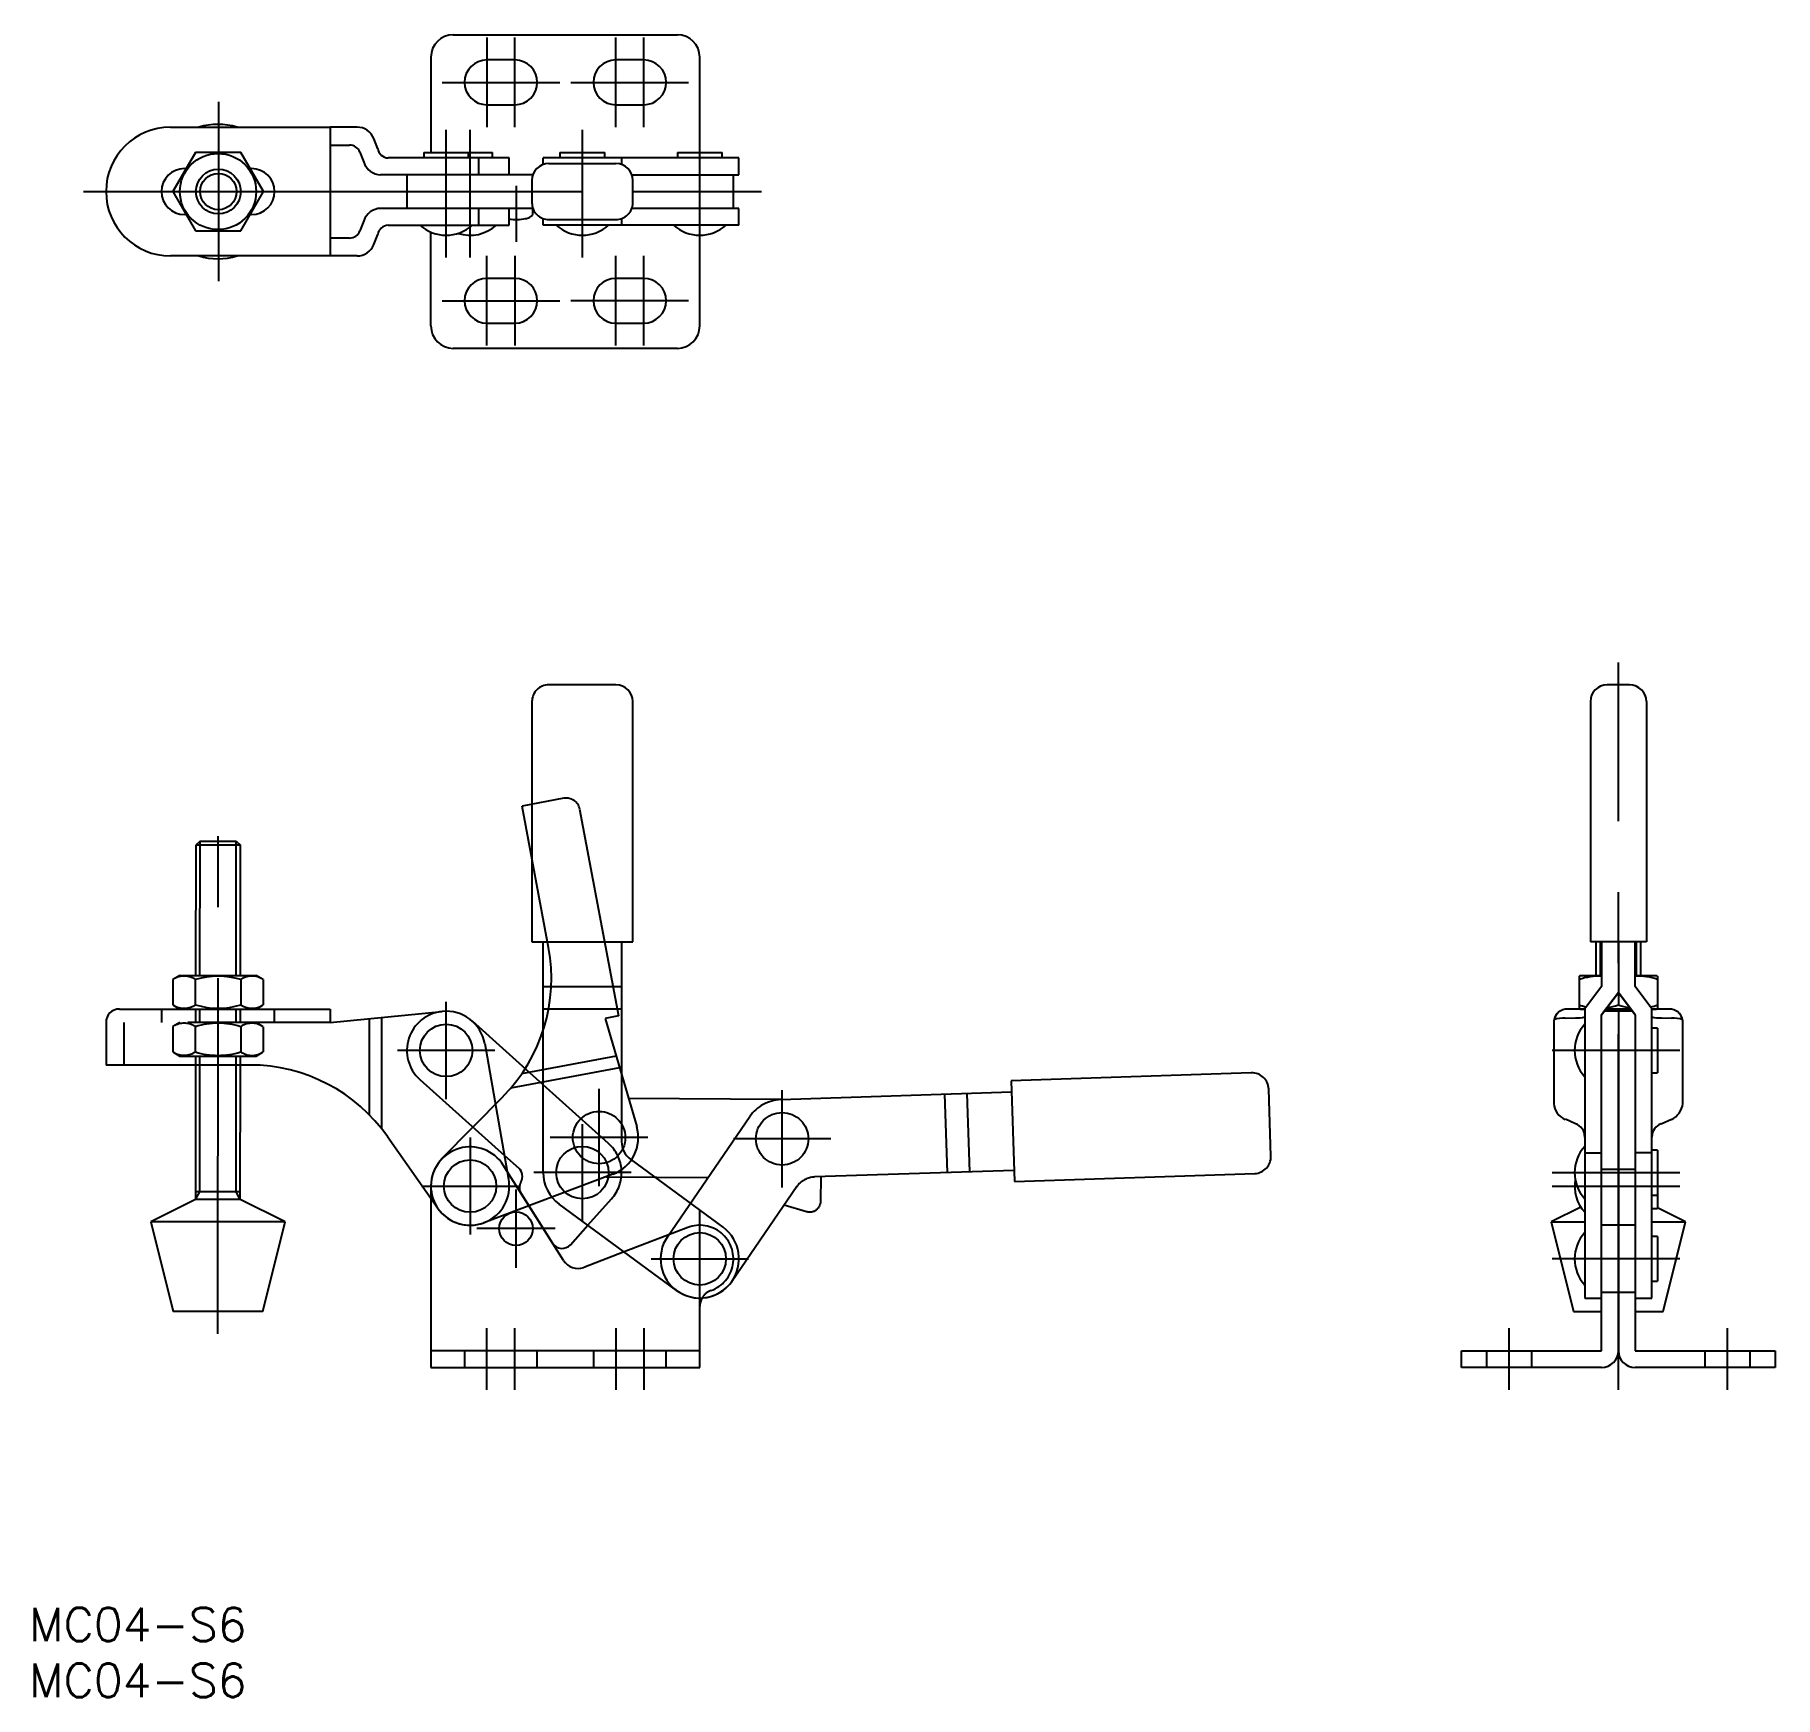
# Model space of a CAD drawing. Extents: x -16 to 139, y -34 to 114.
import ezdxf

# ---------------------------------------------------------------- set-up
doc = ezdxf.new("R2010")
doc.units = 0
for name, pattern in [('CENTER', [50.8, 31.75, -6.35, 6.35, -6.35]), ('DASHED', [19.05, 12.7, -6.35]), ('PHANTOM', [63.5, 31.75, -6.35, 6.35, -6.35, 6.35, -6.35])]:
    doc.linetypes.add(name, pattern=pattern)
doc.layers.get('0').update_dxf_attribs({"linetype": 'CONTINUOUS'})
doc.layers.add('CENTER', color=1, linetype='CENTER')
doc.styles.get("Standard").update_dxf_attribs({"font": 'txt.shx', "height": 3, "bigfont": 'bigfont.shx'})

msp = doc.modelspace()

# ---------------------------------------------------------------- linework, layer by layer
at = {"color": 7, "linetype": 'CONTINUOUS'}
for p, q in [((21.01, 114), (41.01, 114)), ((19.01, 112), (19.01, 103.5)), ((43.01, 103.5), (43.01, 112)), ((26.51, 111.75), (24.01, 111.75)), ((38.01, 111.75), (35.51, 111.75)), ((24.01, 107.75), (26.51, 107.75)), ((35.51, 107.75), (38.01, 107.75)), ((-4.24, 105.75), (10.01, 105.75)), ((10.01, 105.75), (10.01, 94.25)), ((12.42, 105.75), (10.01, 105.75)), ((10.01, 104.15), (11.74, 104.15)), ((14.26, 103.83), (13.91, 104.73)), ((-2.01, 103.5), (-4.03, 100)), ((2.03, 103.5), (-2.01, 103.5)), ((4.06, 100), (2.03, 103.5)), ((12.67, 103.52), (13.02, 102.62)), ((26.01, 103), (15.19, 103)), ((18.37, 103.5), (24.51, 103.5)), ((18.37, 103.5), (18.37, 103)), ((22.37, 103), (22.37, 103.5)), ((23.25, 103), (23.25, 101.5)), ((24.51, 103), (24.51, 103.5)), ((26.01, 101.5), (26.01, 103)), ((46.51, 103), (29.03, 103)), ((29.03, 102.42), (29.03, 103)), ((30.53, 103.5), (34.53, 103.5)), ((30.53, 103.5), (30.53, 103)), ((34.53, 103), (34.53, 103.5)), ((36.03, 103), (36.03, 102.41)), ((41.01, 103.5), (45.01, 103.5)), ((41.01, 103.5), (41.01, 103)), ((45.01, 103), (45.01, 103.5)), ((46.51, 101.5), (46.51, 103)), ((-2.99, 102.05), (-2.85, 102.05)), ((2.87, 102.05), (3.01, 102.05)), ((28.12, 101.5), (14.51, 101.5)), ((16.87, 101.5), (16.87, 98.5)), ((28.03, 101), (28.03, 99)), ((29.53, 102.5), (35.53, 102.5)), ((36.95, 101.5), (46.51, 101.5)), ((37.03, 99), (37.03, 101)), ((46.01, 98.5), (46.01, 101.5)), ((-4.03, 100), (-2.01, 96.5)), ((2.03, 96.5), (4.06, 100)), ((16.87, 100), (28.03, 100)), ((37.03, 100), (46.01, 100)), ((-2.85, 97.95), (-2.99, 97.95)), ((3.01, 97.95), (2.87, 97.95)), ((28.12, 98.5), (14.51, 98.5)), ((23.25, 98.5), (23.25, 97)), ((26.01, 97), (26.01, 98.5)), ((28.11, 98), (28.11, 98.5)), ((46.51, 98.5), (36.95, 98.5)), ((46.51, 97), (46.51, 98.5)), ((-2.01, 96.5), (2.03, 96.5)), ((13.02, 97.38), (12.67, 96.48)), ((15.19, 97), (26.01, 97)), ((19.01, 88), (19.01, 96.38)), ((29.03, 97), (29.03, 97.58)), ((46.51, 97), (29.03, 97)), ((29.53, 97.5), (35.53, 97.5)), ((36.03, 97.59), (36.03, 97)), ((11.74, 95.85), (10.01, 95.85)), ((13.91, 95.27), (14.26, 96.17)), ((43.01, 88), (43.01, 96.1)), ((12.42, 94.25), (-4.24, 94.25)), ((26.51, 92.25), (24.01, 92.25)), ((38.01, 92.25), (35.51, 92.25)), ((24.01, 88.25), (26.51, 88.25)), ((35.51, 88.25), (38.01, 88.25)), ((41.01, 86), (21.01, 86)), ((35.53, 55.95), (29.53, 55.95)), ((126, 55.95), (124, 55.95)), ((28.03, 54.45), (28.03, 32.99)), ((37.03, 32.99), (37.03, 54.45)), ((122.5, 54.45), (122.5, 32.99)), ((127.5, 54.45), (127.5, 32.99)), ((-1.6, 42), (-1.98, 41.62)), ((-1.6, 42), (1.64, 42)), ((1.64, 42), (2.02, 41.62)), ((-1.98, 41.62), (-1.99, 30)), ((2.02, 41.62), (-1.98, 41.62)), ((2.01, 30), (2.02, 41.62)), ((28.03, 32.99), (37.03, 32.99)), ((29.03, 12.39), (29.03, 32.99)), ((36.03, 32.99), (36.03, 15.17)), ((127.5, 32.99), (122.5, 32.99)), ((123, 32.99), (123, 30)), ((123.5, 32.99), (123.5, 29.02)), ((125, 32.99), (125, 27.37)), ((126.5, 29.02), (126.5, 32.99)), ((127, 30), (127, 32.99)), ((-3.39, 30), (-4.03, 29.63)), ((-4.03, 29.63), (-4.03, 27.37)), ((-3.39, 30), (3.41, 30)), ((-2.01, 27.37), (-2.01, 29.63)), ((2.03, 29.63), (2.03, 27.37)), ((4.05, 29.63), (3.41, 30)), ((4.05, 29.63), (4.05, 27.37)), ((121.6, 30), (121.5, 29.94)), ((121.5, 29.94), (121.5, 27.06)), ((121.6, 30), (123.5, 30)), ((126.5, 30), (128.4, 30)), ((128.5, 29.94), (128.4, 30)), ((128.5, 29.94), (128.5, 27.06)), ((29.03, 29.01), (36.03, 29.02)), ((123.5, 29.02), (122, 27.02)), ((125, 28.49), (123.5, 26.49)), ((123.5, 26.49), (125, 28.49)), ((126.5, 26.49), (125, 28.49)), ((125, 28.49), (126.5, 26.49)), ((128, 27.02), (126.5, 29.02)), ((-8.79, 27), (10.01, 27)), ((-4.03, 27.37), (-3.39, 27)), ((3.41, 27), (4.05, 27.37)), ((10.01, 27), (10.01, 25.79)), ((10.01, 25.79), (20.03, 26.78)), ((29.03, 27.01), (36.03, 27.02)), ((122, 27), (120.45, 27)), ((121.5, 27.06), (121.6, 27)), ((122, 27.02), (122, 1.19)), ((123.5, -3.51), (123.5, 26.49)), ((126.27, 26.8), (123.73, 26.8)), ((126.12, 27), (123.88, 27)), ((123.88, 27), (126.12, 27)), ((126.12, 27), (123.88, 27)), ((125, 26.8), (125, -3.51)), ((126.5, 26.49), (126.5, -3.51)), ((128, 1.19), (128, 27.02)), ((129.55, 27), (128, 27)), ((128.4, 27), (128.5, 27.06)), ((-9.99, 25.8), (-9.99, 22)), ((13.51, 26.14), (13.51, 17.56)), ((14.59, 26.25), (14.59, 16.35)), ((29.03, 20.23), (22.71, 25.91)), ((119.25, 26.03), (119.25, 18.56)), ((120.27, 26.18), (121.17, 26.21)), ((128.5, 25.3), (128, 25.3)), ((128.5, 25.3), (128.5, 21.3)), ((128.83, 26.21), (129.73, 26.18)), ((130.75, 18.56), (130.75, 26.03)), ((23.82, 23.91), (25.95, 11.8)), ((2.87, 22), (-9.99, 22)), ((-1.99, 22), (-2, 10)), ((2, 10), (2.01, 22)), ((128, 21.3), (128.5, 21.3)), ((121.17, 16.75), (120.27, 17.15)), ((128.83, 16.75), (129.73, 17.15)), ((19.64, 9.18), (15.15, 15.6)), ((122, 14.16), (123.5, 14.16)), ((128, 14.16), (126.5, 14.16)), ((128.5, 14.39), (128, 14.39)), ((128.5, 14.39), (128.5, 9.19)), ((25.58, 13.93), (26.85, 12.79)), ((30.85, 4.53), (25.83, 12.48)), ((36.85, 13.56), (45.08, 7.51)), ((126.5, 12.66), (123.5, 12.66)), ((-2, 10), (-6, 8)), ((2, 10.66), (-2, 10.66)), ((2, 10), (-2, 10)), ((6, 8), (2, 10)), ((19.01, 10.09), (19.01, -5.01)), ((27.07, 10.52), (29.87, 6.08)), ((40.93, 1.87), (30.46, 9.57)), ((128, 10.39), (128.5, 10.39)), ((-6, 8), (-4, 0)), ((6, 8), (-6, 8)), ((4, 0), (6, 8)), ((121.64, 9.32), (119, 8)), ((119, 8), (121, 0)), ((119, 8), (122, 8)), ((128, 9.19), (128.5, 9.19)), ((128, 8), (131, 8)), ((131, 8), (128.5, 9.25)), ((129, 0), (131, 8)), ((31.46, 5.95), (33.02, 7.69)), ((126.5, 7.69), (123.5, 7.69)), ((128.5, 6.69), (128, 6.69)), ((128.5, 6.69), (128.5, 2.69)), ((36.25, 5.31), (32.65, 3.93)), ((126.5, 1.69), (123.5, 1.69)), ((128, 2.69), (128.5, 2.69)), ((4, 0), (-4, 0)), ((43.01, -5.01), (43.01, 0.45)), ((122, 1.19), (123.5, 1.19)), ((126.5, 1.19), (128, 1.19)), ((121, 0), (123.5, 0)), ((126.5, 0), (129, 0)), ((43.01, -3.51), (19.01, -3.51)), ((111, -3.51), (123.5, -3.51)), ((111, -5.01), (111, -3.51)), ((126.5, -3.51), (139, -3.51)), ((139, -3.51), (139, -5.01)), ((19.01, -5.01), (43.01, -5.01)), ((123.5, -5.01), (111, -5.01)), ((139, -5.01), (126.5, -5.01))]:
    msp.add_line(p, q, dxfattribs=at)
at = {"color": 3, "linetype": 'PHANTOM'}
for p, q in [((30.88, 45.82), (27.15, 45.12)), ((29.51, 32.48), (27.15, 45.12)), ((32.28, 44.86), (35.74, 26.38)), ((35.74, 26.38), (34.56, 26.16)), ((34.56, 26.16), (37.38, 16.5)), ((35.54, 22.78), (27.11, 21.2)), ((35.85, 21.74), (26.12, 19.92)), ((92.24, 21.3), (70.79, 20.59)), ((70.79, 20.59), (71.09, 11.59)), ((20, 13.64), (25.48, 19.23)), ((34.02, 11.18), (34.02, 19.86)), ((50.31, 18.91), (36.65, 19)), ((50.24, 18.91), (70.83, 19.59)), ((50.36, 11.07), (50.36, 19.75)), ((64.86, 19.39), (65.09, 12.4)), ((66.85, 19.46), (67.09, 12.46)), ((93.99, 13.85), (93.79, 19.85)), ((40.12, 6.67), (47.47, 17.39)), ((38.36, 15.52), (29.67, 15.52)), ((54.7, 15.41), (46.01, 15.41)), ((71.06, 12.59), (53.25, 12)), ((35.25, 12.24), (23.74, 7.91)), ((34.64, 12.01), (43.74, 11.95)), ((51.67, 11.14), (45.89, 2.71)), ((53.82, 9.88), (53.83, 12.02)), ((71.09, 11.59), (92.54, 12.31)), ((50.55, 9.5), (52.54, 8.92))]:
    msp.add_line(p, q, dxfattribs=at)
at = {"color": 3, "linetype": 'CONTINUOUS'}
for p, q in [((-1.61, 30), (-1.6, 42)), ((1.63, 30), (1.64, 42)), ((123.38, 32.99), (123.38, 30)), ((126.62, 30), (126.62, 32.99)), ((-1.62, 10.66), (-1.61, 22)), ((1.63, 10.66), (1.63, 22)), ((-2, 10), (-1.62, 10.66)), ((2, 10), (1.63, 10.66))]:
    msp.add_line(p, q, dxfattribs=at)
at = {"color": 3, "linetype": 'DASHED'}
for p, q in [((-5.04, 27), (-5.04, 25.8)), ((-1.99, 27), (-1.99, 25.8)), ((-1.61, 25.8), (-1.61, 27)), ((1.63, 25.8), (1.63, 27)), ((2.01, 25.8), (2.01, 27)), ((5.06, 25.79), (5.06, 27)), ((10.01, 25.8), (-8.39, 25.8)), ((-8.39, 25.8), (-8.39, 22)), ((-3.39, 25.8), (-4.03, 25.43)), ((-4.03, 25.43), (-4.03, 23.17)), ((-2.01, 23.17), (-2.01, 25.43)), ((2.03, 25.43), (2.03, 23.17)), ((4.05, 25.42), (3.41, 25.8)), ((4.05, 25.42), (4.05, 23.17)), ((-4.03, 23.17), (-3.39, 22.8)), ((-3.39, 22.8), (3.41, 22.8)), ((-1.99, 22.8), (-1.99, 22)), ((-1.61, 22), (-1.61, 22.8)), ((1.63, 22), (1.63, 22.8)), ((2.01, 22), (2.01, 22.8)), ((3.41, 22.8), (4.05, 23.17)), ((18.03, 20.7), (25.58, 13.93)), ((34.87, 15), (29.03, 20.23)), ((25.83, 12.48), (25.47, 13.06)), ((19.01, 11.19), (19.01, 10.09)), ((33.02, 7.69), (35.14, 10.05)), ((41.93, 7.49), (36.25, 5.31)), ((22.01, -3.51), (22.01, -5.01)), ((28.51, -5.01), (28.51, -3.51)), ((33.51, -3.51), (33.51, -5.01)), ((40.01, -5.01), (40.01, -3.51)), ((113.25, -5.01), (113.25, -3.51)), ((117.25, -3.51), (117.25, -5.01)), ((132.75, -5.01), (132.75, -3.51)), ((136.75, -3.51), (136.75, -5.01))]:
    msp.add_line(p, q, dxfattribs=at)
at = {"color": 7, "linetype": 'CONTINUOUS'}
for centre, radius in [((0.01, 100), 3.4), ((0.04, 100), 2), ((20.37, 23.3), 2.34), ((32.53, 12.39), 2.34), ((22.51, 11.19), 2.34), ((26.61, 7.39), 1.5), ((43.01, 4.69), 2.34)]:
    msp.add_circle(centre, radius, dxfattribs=at)
at = {"color": 3, "linetype": 'CONTINUOUS'}
msp.add_circle((0.04, 100), 1.62, dxfattribs=at)
at = {"color": 3, "linetype": 'PHANTOM'}
for centre in [(34.02, 15.52), (50.36, 15.41)]:
    msp.add_circle(centre, 2.34, dxfattribs=at)
at = {"color": 7, "linetype": 'CONTINUOUS'}
for centre, radius, start, end in [((21.01, 112), 2, 90, 180), ((41.01, 112), 2, 0, 90), ((24.01, 109.75), 2, 90, 270), ((26.51, 109.75), 2, 270, 90), ((35.51, 109.75), 2, 90, 270), ((38.01, 109.75), 2, 270, 90), ((-4.24, 100), 5.75, 90, 270), ((0, 100), 6, 73.4022, 106.5978), ((12.42, 104.15), 1.6, 21.4147, 90.0007), ((11.74, 103.15), 1, 21.4147, 90.0007), ((14.55, 103.1), 1.6, 197.6, 268.7271), ((15.25, 104), 1, 189.4073, 266.7009), ((-2.99, 100), 2.05, 90, 270), ((3.01, 100), 2.05, 270, 90), ((3.01, 100), 2.05, 270, 90), ((29.53, 101), 1.5, 90, 180), ((35.53, 101), 1.5, 0.0055, 90), ((14.55, 96.9), 1.6, 91.2726, 162.4002), ((27.78, 98.08), 0.344, 310.442, 327.8184), ((29.53, 99), 1.5, 179.9945, 270), ((27.92, 98), 0.19, 327.603, 359.0739), ((35.53, 99), 1.5, 270, 0.0055), ((11.74, 96.85), 1, 269.9993, 338.5853), ((15.25, 96), 1, 93.1839, 170.5861), ((20.37, 99.6), 3.5, 227.9754, 312.0246), ((22.51, 99.6), 3.5, 252.2462, 312.0246), ((26.61, 101.67), 4.17, 261.72, 281.4846), ((27.04, 99.47), 1.93, 281.7451, 294.1731), ((27.51, 98.41), 0.769, 294.3295, 309.8782), ((32.53, 99.6), 3.5, 227.9754, 312.0246), ((43.01, 99.6), 3.5, 227.9754, 312.0246), ((12.42, 95.85), 1.6, 269.9993, 338.5853), ((0, 100), 6, 253.4022, 286.5978), ((24.01, 90.25), 2, 90, 270), ((26.51, 90.25), 2, 270, 90), ((35.51, 90.25), 2, 90, 270), ((38.01, 90.25), 2, 270, 90), ((21.01, 88), 2, 180, 270), ((41.01, 88), 2, 270, 360), ((29.53, 54.45), 1.5, 90.0055, 180.0055), ((35.53, 54.45), 1.5, 0.0055, 90.0055), ((124, 54.45), 1.5, 90, 180), ((126, 54.45), 1.5, 0, 90), ((-3.02, 28.1), 1.83, 56.473, 116.473), ((0.01, 23.14), 6.79, 72.6719, 107.276), ((3.04, 28.1), 1.83, 63.4749, 123.4749), ((123.26, 24.73), 5.2, 87.3507, 109.7565), ((126.78, 25), 4.94, 69.6207, 93.2397), ((-8.79, 25.8), 1.2, 89.974, 179.974), ((-3.02, 28.9), 1.83, 243.4749, 303.4749), ((0.02, 33.86), 6.79, 252.6719, 287.276), ((3.04, 28.9), 1.83, 236.473, 296.473), ((20.37, 23.3), 3.5, 9.9954, 95.6516), ((120.45, 25.8), 1.2, 90, 167.545), ((120.45, 25.8), 1.2, 90, 167.1872), ((121.35, -249.68), 276.68, 89.95, 90.187), ((123.26, 32.27), 5.2, 250.2435, 257.4699), ((122.01, 144.86), 117.86, 269.7988, 269.9933), ((123.2, 32.51), 5.45, 278.1762, 289.3267), ((126.7, 32.1), 5.03, 250.2056, 262.2953), ((126.78, 32), 4.94, 282.7886, 290.3793), ((128.02, 126.86), 99.86, 269.9894, 270.2189), ((128.63, -263.92), 290.92, 89.8188, 90.0442), ((129.55, 25.8), 1.2, 12.455, 90), ((129.55, 25.8), 1.2, 12.8128, 90), ((120.08, 23.87), 2.32, 85.4773, 111.036), ((124.6, 23.3), 3.5, 137.9754, 222.0246), ((121.29, 28.88), 2.67, 267.2426, 285.3517), ((128.71, 28.89), 2.68, 254.7003, 272.732), ((129.92, 23.87), 2.32, 68.964, 94.5227), ((2.86, 7), 15, 34.974, 89.9791), ((120.87, 18.66), 1.63, 183.37, 248.0517), ((129.09, 18.68), 1.66, 292.7185, 355.8599), ((120.85, 15.64), 1.15, 357.6012, 74.0747), ((119.97, 15.46), 2.03, 2.2302, 3.7697), ((129.18, 15.62), 1.18, 106.9526, 181.3642), ((130.03, 15.46), 2.03, 176.2295, 177.689), ((38.03, 15.17), 2, 180.0055, 233.6659), ((124.6, 12.39), 3.5, 137.9754, 222.0246), ((26.18, 12.05), 1, 330.1527, 48.109), ((22.51, 11.19), 3.5, 214.974, 9.9954), ((27.91, 11.05), 1, 150.1527, 212.309), ((32.53, 12.39), 3.5, 180.0055, 233.6681), ((124.6, 11.19), 3.5, 170.125, 222.0246), ((43.01, 4.69), 3.5, 233.6681, 53.6659), ((124.6, 4.69), 3.5, 137.9754, 222.0246), ((30.72, 6.62), 1, 212.309, 318.109), ((32.12, 5.33), 1.5, 212.2526, 290.9993), ((44.51, 0.45), 1.5, 150.0723, 180), ((123.5, -3.51), 1.5, 270, 0), ((126.5, -3.51), 1.5, 180, 270)]:
    msp.add_arc(centre, radius, start, end, dxfattribs=at)
at = {"color": 3, "linetype": 'PHANTOM'}
for centre, radius, start, end in [((31.11, 44.64), 1.2, 10.5882, 100.5882), ((14.77, 29.73), 15, 315.5882, 10.5882), ((92.29, 19.8), 1.5, 1.8995, 91.8995), ((50.36, 15.41), 3.5, 91.8995, 145.5622), ((34.02, 15.52), 3.5, 290.6097, 16.2658), ((22.51, 11.19), 3.5, 135.5882, 290.6097), ((92.49, 13.81), 1.5, 271.8995, 1.8995), ((53.32, 10), 2, 91.8995, 145.5599), ((52.82, 9.88), 1, 253.8169, 359.6169), ((43.01, 4.69), 3.5, 145.5622, 325.5599)]:
    msp.add_arc(centre, radius, start, end, dxfattribs=at)
at = {"color": 3, "linetype": 'DASHED'}
for centre, radius, start, end in [((20.37, 23.3), 3.5, 95.6516, 228.109), ((-3.02, 23.9), 1.83, 56.473, 116.473), ((0.01, 18.94), 6.79, 72.6719, 107.276), ((3.04, 23.9), 1.83, 63.4749, 123.4749), ((-3.02, 24.7), 1.83, 243.4749, 303.4749), ((0.01, 29.65), 6.79, 252.6719, 287.276), ((3.04, 24.69), 1.83, 236.473, 296.473), ((22.51, 11.19), 3.5, 32.2526, 180), ((32.53, 12.39), 3.5, 318.109, 48.109), ((43.01, 4.69), 3, 289.4712, 110.9993), ((44.51, 0.45), 1.5, 109.4712, 150.0723)]:
    msp.add_arc(centre, radius, start, end, dxfattribs=at)
at = {"layer": 'CENTER', "color": 1, "linetype": 'CENTER'}
for p, q in [((24.01, 113.75), (24.01, 105.75)), ((26.51, 105.75), (26.51, 113.75)), ((35.51, 105.75), (35.51, 113.75)), ((38.01, 105.75), (38.01, 113.75)), ((20.01, 109.75), (30.51, 109.75)), ((31.51, 109.75), (42.01, 109.75)), ((0.04, 108), (0.04, 92)), ((20.37, 94.1), (20.37, 105.5)), ((22.51, 94.1), (22.51, 105.5)), ((32.53, 94.1), (32.53, 105.5)), ((43.01, 94.1), (43.01, 105.5)), ((-11.99, 100), (48.51, 100)), ((26.61, 100.5), (26.61, 95.5)), ((24.01, 86.25), (24.01, 94.25)), ((26.51, 94.25), (26.51, 86.25)), ((35.51, 86.25), (35.51, 94.25)), ((38.01, 86.25), (38.01, 94.25)), ((20.01, 90.25), (30.51, 90.25)), ((42.01, 90.25), (31.51, 90.25)), ((125, -7.01), (125, 57.95)), ((0, -2), (0.02, 44)), ((20.37, 18.96), (20.37, 27.64)), ((24.71, 23.3), (16.03, 23.3)), ((130.5, 23.3), (119.1, 23.3)), ((32.53, 8.05), (32.53, 16.73)), ((22.51, 15.53), (22.51, 6.85)), ((18.16, 11.19), (26.85, 11.19)), ((26.61, 3.89), (26.61, 10.89)), ((36.88, 12.39), (28.19, 12.39)), ((119.1, 12.39), (130.5, 12.39)), ((119.1, 11.19), (130.5, 11.19)), ((43.01, 0.35), (43.01, 9.03)), ((30.11, 7.39), (23.11, 7.39)), ((38.66, 4.69), (47.35, 4.69)), ((130.5, 4.69), (119.1, 4.69)), ((24.01, -7.01), (24.01, -1.51)), ((26.51, -7.01), (26.51, -1.51)), ((35.51, -1.51), (35.51, -7.01)), ((38.01, -1.51), (38.01, -7.01)), ((115.25, -7.01), (115.25, -1.51)), ((134.75, -7.01), (134.75, -1.51))]:
    msp.add_line(p, q, dxfattribs=at)

# ---------------------------------------------------------------- texts
at = {"color": 7, "linetype": 'CONTINUOUS'}
for p in [(-16.86, -29.46), (-16.86, -34.46)]:
    msp.add_text('MC04-S6', height=3, dxfattribs=at).set_placement(p)

doc.saveas('drawing.dxf')
